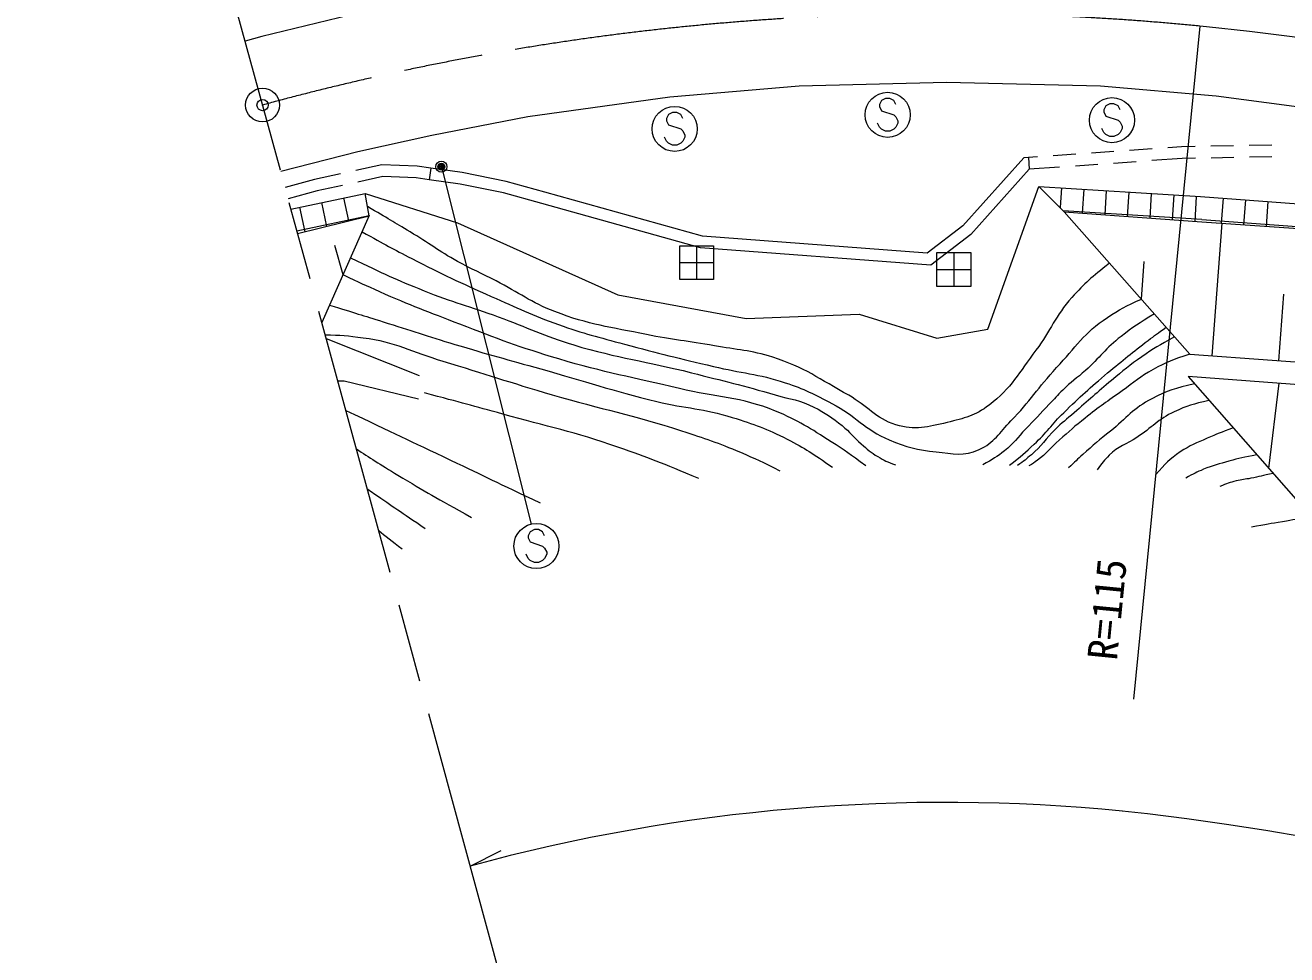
# Model space of a CAD drawing. Units: millimetres, scale not verified. Extents: x 40000 to 680000, y 20000 to 380000.
# Drawn here: x 71205 to 127184, y 262089 to 303330 of the extents above; entities that cross this region are included whole.
import ezdxf
from ezdxf.enums import TextEntityAlignment as Align

# ---------------------------------------------------------------- set-up
doc = ezdxf.new("R2010")
doc.units = ezdxf.units.MM
doc.header["$LTSCALE"] = 1000
doc.header["$PDMODE"] = 32
doc.header["$PDSIZE"] = 500
doc.linetypes.add('CHAIN', pattern=[18.5, 12, -1.5, 3.5, -1.5])
for name, color, linetype, lineweight in [('M-BGD', 7, 'Continuous', 13), ('M-BMK', 2, 'CHAIN', 13), ('M-BMK-ROW', 30, 'Continuous', 13), ('M-BMK-SRVR', 3, 'Continuous', 13), ('M-STR-HTXT', 7, 'Continuous', 13), ('M-STR-STRC', 7, 'Continuous', 13)]:
    doc.layers.add(name, color=color, linetype=linetype, lineweight=lineweight)
doc.styles.add('ＭＳ ゴシック', font='')
doc.styles.get('ＭＳ ゴシック').set_extended_font_data('MS Gothic')

msp = doc.modelspace()

# ---------------------------------------------------------------- linework, layer by layer
at = {"layer": 'M-BGD'}
for p, q in [((121209, 297844), (120211, 297774)), ((122515, 297936), (121907, 297894)), ((123121, 297947), (122515, 297936)), ((124820, 297977), (123820, 297959)), ((126520, 298006), (125520, 297989)), ((116121, 297486), (115513, 297443)), ((115723, 297457), (115759, 296939)), ((117817, 297605), (116820, 297535)), ((119513, 297725), (118515, 297654)), ((120495, 297273), (119498, 297202)), ((122538, 297417), (121194, 297322)), ((123128, 297427), (122538, 297417)), ((124828, 297457), (123828, 297439)), ((126528, 297486), (125528, 297469)), ((85195, 296735), (84041, 296482)), ((87032, 297137), (85878, 296885)), ((88599, 297071), (87032, 297137)), ((89198, 296993), (88599, 297071)), ((89198, 296993), (89127, 296477)), ((117104, 297034), (115759, 296939)), ((118800, 297153), (117802, 297083)), ((84041, 296482), (82737, 296123)), ((85280, 296221), (84165, 295977)), ((87078, 296615), (85963, 296371)), ((88554, 296552), (87078, 296615)), ((89127, 296477), (88554, 296552)), ((84165, 295977), (82874, 295622)), ((82997, 295170), (86286, 295868)), ((85332, 295666), (85549, 294644)), ((83375, 295251), (83605, 294168)), ((84354, 295458), (84577, 294406)), ((117310, 295056), (122876, 288740)), ((83261, 294204), (86469, 294885)), ((86469, 294885), (84371, 290135)), ((123875, 288666), (124312, 294542)), ((85308, 292255), (84945, 293555)), ((120731, 291174), (120855, 292843)), ((126828, 288447), (127048, 291400)), ((88703, 287772), (84567, 289417)), ((122802, 287743), (129398, 280234)), ((126383, 283666), (126851, 287442))]:
    msp.add_line(p, q, dxfattribs=at)
for points in [[(115513, 297443), (112805, 294426), (111224, 293216), (101265, 293971), (94264, 295919), (92546, 296394), (90595, 296789), (89198, 296993)], [(115759, 296939), (113160, 294042), (111383, 292683), (101174, 293456), (94125, 295418), (92425, 295888), (90506, 296276), (89127, 296477)], [(86286, 295868), (90380, 294563), (97505, 291363), (103201, 290322), (108215, 290507), (111657, 289449), (113919, 289847), (116183, 296180)], [(116183, 296180), (117310, 295056), (123415, 294603), (130909, 294086), (137568, 293237), (146791, 291812), (156429, 290091), (165322, 288200), (182647, 283541)], [(116183, 296180), (123358, 295724), (130875, 295165), (137704, 294320), (146711, 292910), (156594, 291178), (165490, 289287), (182829, 284612)], [(83292, 294091), (86472, 294870), (86286, 295868)], [(122876, 288740), (130186, 288197), (136732, 287387), (145566, 286004), (155261, 284305), (163850, 282479), (180420, 278011)], [(181874, 275816), (180874, 276697), (180076, 277068), (163616, 281507), (155071, 283323), (145402, 285017), (136593, 286397), (130087, 287202), (122802, 287743)], [(85076, 287554), (85360, 287546), (88651, 286753)]]:
    msp.add_lwpolyline(points, dxfattribs=at)
for points, knots in [([(119319, 292776), (118510, 292137), (118241, 291902), (117648, 291246), (116909, 290429), (116722, 289795), (116056, 288918), (115300, 287921), (114977, 287234), (113980, 286478), (113351, 286002), (112881, 285890), (112114, 285705), (111248, 285497), (110686, 285337), (109837, 285605), (108918, 285894), (108587, 286442), (107746, 286910), (106458, 287626), (105778, 288156), (104373, 288600), (103390, 288911), (102798, 288926), (101784, 289109), (100611, 289321), (99941, 289366), (98773, 289605), (97168, 289934), (96233, 290035), (94703, 290623), (93632, 291035), (93121, 291461), (92100, 291986), (91433, 292329), (91042, 292488), (90385, 292852), (89541, 293319), (89115, 293659), (88290, 294159), (87554, 294606), (87316, 294746), (86395, 295283)], [0, 0, 0, 0, 1, 1, 1, 2, 2, 2, 3, 3, 3, 4, 4, 4, 5, 5, 5, 6, 6, 6, 7, 7, 7, 8, 8, 8, 9, 9, 9, 10, 10, 10, 11, 11, 11, 12, 12, 12, 13, 13, 13, 14, 14, 14, 14]), ([(86152, 294166), (87202, 293576), (87490, 293424), (88361, 292973), (89714, 292272), (90491, 291917), (91884, 291300), (93041, 290786), (93681, 290472), (94874, 290048), (95995, 289650), (96645, 289491), (97793, 289179), (99327, 288763), (100195, 288560), (101741, 288191), (102984, 287895), (103719, 287871), (104933, 287470), (105773, 287192), (106216, 286954), (107002, 286547), (108045, 286007), (108458, 285390), (109540, 284932), (110315, 284604), (110792, 284496), (111628, 284401), (112369, 284317), (112856, 284193), (113535, 284502), (114211, 284809), (114427, 285243), (114945, 285774), (115794, 286645), (116145, 287246), (116973, 288137), (117815, 289042), (118188, 289686), (119223, 290361), (119783, 290727), (120025, 290872), (120731, 291174)], [0, 0, 0, 0, 1, 1, 1, 2, 2, 2, 3, 3, 3, 4, 4, 4, 5, 5, 5, 6, 6, 6, 7, 7, 7, 8, 8, 8, 9, 9, 9, 10, 10, 10, 11, 11, 11, 12, 12, 12, 13, 13, 13, 14, 14, 14, 14]), ([(85644, 293016), (87170, 292278), (87604, 292066), (88900, 291550), (90167, 291044), (90914, 290859), (92196, 290394), (93508, 289918), (94205, 289543), (95543, 289145), (97554, 288548), (98735, 288425), (100769, 287912), (102227, 287545), (103046, 287347), (104488, 286924), (105162, 286726), (105580, 286710), (106203, 286386), (106721, 286117), (107001, 285935), (107453, 285565), (107807, 285274), (107952, 285051), (108298, 284751), (108571, 284514), (108723, 284374), (109034, 284189), (109326, 284015), (109452, 283964), (109824, 283822)], [0, 0, 0, 0, 1, 1, 1, 2, 2, 2, 3, 3, 3, 4, 4, 4, 5, 5, 5, 6, 6, 6, 7, 7, 7, 8, 8, 8, 9, 9, 9, 10, 10, 10, 10]), ([(108503, 283782), (107798, 284309), (107585, 284454), (106972, 284848), (106045, 285444), (105518, 285785), (104499, 286207), (102919, 286861), (101899, 286808), (100235, 287208), (98139, 287712), (96942, 287910), (94876, 288524), (93134, 289041), (92183, 289413), (90487, 290065), (89092, 290600), (88306, 290891), (86942, 291501), (86300, 291787), (86087, 291881), (85308, 292255)], [0, 0, 0, 0, 1, 1, 1, 2, 2, 2, 3, 3, 3, 4, 4, 4, 5, 5, 5, 6, 6, 6, 7, 7, 7, 7]), ([(84712, 290907), (85869, 290552), (86160, 290462), (87087, 290173), (88333, 289784), (89024, 289546), (90273, 289168), (91754, 288719), (92594, 288502), (94084, 288081), (96093, 287512), (97203, 287132), (99232, 286635), (100528, 286318), (101303, 286335), (102575, 285932), (103553, 285623), (104102, 285430), (105014, 284963), (105839, 284541), (106133, 284344), (107032, 283716)], [0, 0, 0, 0, 1, 1, 1, 2, 2, 2, 3, 3, 3, 4, 4, 4, 5, 5, 5, 6, 6, 6, 7, 7, 7, 7]), ([(121308, 290520), (120600, 290096), (120379, 289952), (119831, 289523), (119159, 288997), (118885, 288585), (118251, 288013), (117865, 287664), (117616, 287505), (117240, 287145), (116995, 286911), (116878, 286760), (116646, 286514), (116235, 286080), (116004, 285837), (115589, 285406), (115230, 285031), (115072, 284774), (114666, 284452), (114312, 284171), (114154, 284080), (113692, 283832)], [0, 0, 0, 0, 1, 1, 1, 2, 2, 2, 3, 3, 3, 4, 4, 4, 5, 5, 5, 6, 6, 6, 7, 7, 7, 7]), ([(84519, 289592), (85183, 289589), (85518, 289553), (86200, 289464), (87627, 289279), (88357, 288842), (89734, 288427), (91632, 287854), (92682, 287492), (94585, 286936), (96823, 286283), (98115, 286049), (100333, 285332), (101364, 284998), (101943, 284808), (102938, 284382), (103633, 284084), (103871, 283975), (104691, 283564)], [0, 0, 0, 0, 1, 1, 1, 2, 2, 2, 3, 3, 3, 4, 4, 4, 5, 5, 5, 6, 6, 6, 6]), ([(114876, 283804), (115410, 284227), (115564, 284358), (115977, 284743), (116525, 285252), (116752, 285616), (117287, 286140), (118020, 286858), (118451, 287240), (119235, 287903), (119924, 288486), (120318, 288803), (121038, 289347), (121344, 289578), (121443, 289654), (121827, 289931)], [0, 0, 0, 0, 1, 1, 1, 2, 2, 2, 3, 3, 3, 4, 4, 4, 5, 5, 5, 5]), ([(122200, 289508), (121503, 289118), (121296, 289002), (120751, 288624), (120205, 288245), (119923, 287999), (119412, 287574), (118749, 287022), (118394, 286694), (117744, 286128), (117415, 285842), (117212, 285702), (116904, 285395), (116478, 284971), (116305, 284668), (115850, 284276), (115620, 284078), (115535, 284004), (115241, 283792)], [0, 0, 0, 0, 1, 1, 1, 2, 2, 2, 3, 3, 3, 4, 4, 4, 5, 5, 5, 6, 6, 6, 6]), ([(122876, 288740), (122114, 288477), (121855, 288391), (121254, 288057), (120685, 287741), (120413, 287487), (119883, 287109), (119233, 286645), (118859, 286397), (118233, 285901), (117773, 285536), (117531, 285312), (117090, 284926), (116700, 284585), (116538, 284327), (116116, 284027), (115970, 283923), (115917, 283882), (115734, 283774)], [0, 0, 0, 0, 1, 1, 1, 2, 2, 2, 3, 3, 3, 4, 4, 4, 5, 5, 5, 6, 6, 6, 6]), ([(123086, 287420), (122225, 287214), (121892, 287119), (121199, 286759), (120391, 286339), (120068, 285897), (119360, 285324), (118873, 284928), (118600, 284706), (118137, 284283), (117886, 284054), (117803, 283979), (117504, 283688)], [0, 0, 0, 0, 1, 1, 1, 2, 2, 2, 3, 3, 3, 4, 4, 4, 4]), ([(101101, 283218), (99417, 283925), (98929, 284112), (97508, 284607), (95547, 285290), (94400, 285521), (92398, 286075), (91045, 286449), (90614, 286567), (88928, 287014)], [0, 0, 0, 0, 1, 1, 1, 2, 2, 2, 3, 3, 3, 3]), ([(123732, 286684), (123025, 286522), (122766, 286447), (122191, 286180), (121479, 285850), (121191, 285474), (120537, 285040), (120060, 284725), (119709, 284655), (119306, 284251), (119076, 284020), (118982, 283915), (118776, 283606)], [0, 0, 0, 0, 1, 1, 1, 2, 2, 2, 3, 3, 3, 4, 4, 4, 4]), ([(85433, 286243), (87590, 285218), (88229, 284914), (90081, 284031), (91634, 283291), (92119, 283059), (94055, 282134)], [0, 0, 0, 0, 1, 1, 1, 2, 2, 2, 2]), ([(124808, 285460), (124254, 285259), (124095, 285200), (123652, 285002), (123173, 284789), (122888, 284691), (122454, 284397), (121973, 284071), (121811, 283881), (121363, 283386)], [0, 0, 0, 0, 1, 1, 1, 2, 2, 2, 3, 3, 3, 3]), ([(85901, 284531), (86468, 284156), (86953, 283850), (87734, 283374), (88994, 282608), (89425, 282367), (91009, 281496)], [0, 0, 0, 0, 1, 1, 1, 2, 2, 2, 2]), ([(125854, 284268), (125264, 284152), (125095, 284120), (124618, 283989), (124172, 283866), (123917, 283807), (123490, 283627), (123175, 283493), (123061, 283438), (122703, 283241)], [0, 0, 0, 0, 1, 1, 1, 2, 2, 2, 3, 3, 3, 3]), ([(126577, 283445), (126102, 283335), (125977, 283303), (125589, 283228), (125335, 283179), (125189, 283174), (124939, 283112), (124647, 283039), (124543, 282994), (124211, 282861)], [0, 0, 0, 0, 1, 1, 1, 2, 2, 2, 3, 3, 3, 3]), ([(86384, 282762), (86474, 282698), (86570, 282632), (86673, 282561), (87560, 281945), (87847, 281751), (88958, 281007)], [0, 0, 0, 0, 1, 1, 1, 2, 2, 2, 2]), ([(128263, 281526), (127645, 281417), (127491, 281390), (126996, 281303), (126456, 281208), (126287, 281178), (125613, 281059)], [0, 0, 0, 0, 1, 1, 1, 2, 2, 2, 2])]:
    msp.add_open_spline(points, degree=3, knots=knots, dxfattribs=at)
msp.add_open_spline([(86890, 280907), (87168, 280688), (87492, 280435), (87930, 280092)], degree=3, dxfattribs=at)
at = {"layer": 'M-BMK'}
msp.add_line((92268, 261201), (71205, 338378), dxfattribs=at)
msp.add_lwpolyline([(159260, 295817), (157405, 296306), (155550, 296795), (153693, 297279), (151836, 297759), (149977, 298233), (148116, 298698), (146252, 299154), (144386, 299599), (142517, 300030), (140644, 300447), (138768, 300847), (136888, 301229), (135004, 301592), (133117, 301933), (131225, 302251), (129329, 302545), (127429, 302812), (125526, 303051), (123619, 303260), (123331, 303289)], dxfattribs=at)
msp.add_arc((112015, 188847), 115000, 84.35266, 105.26549, dxfattribs=at)
at = {"layer": 'M-BMK-ROW'}
for p, q in [((100249, 292049), (100249, 293549)), ((100249, 293549), (101749, 293549)), ((100999, 293549), (100999, 292049)), ((101749, 293549), (101749, 292049)), ((100249, 292799), (101749, 292799)), ((111662, 291739), (111662, 293239)), ((111662, 293239), (113162, 293239)), ((112412, 293239), (112412, 291739)), ((113162, 293239), (113162, 291739)), ((111662, 292489), (113162, 292489)), ((101749, 292049), (100249, 292049)), ((113162, 291739), (111662, 291739))]:
    msp.add_line(p, q, dxfattribs=at)
at = {"layer": 'M-BMK-SRVR'}
msp.add_circle((81736, 299789), 750, dxfattribs=at)
msp.add_point((81736, 299789), dxfattribs=at)
at = {"layer": 'M-STR-HTXT'}
for p, q in [((123331, 303289), (120379, 273434)), ((89670, 297054), (93649, 281196)), ((117181, 296117), (117125, 295240)), ((118179, 296053), (118112, 294997)), ((119177, 295990), (119109, 294923)), ((120175, 295926), (120106, 294849)), ((121173, 295863), (121104, 294775)), ((122171, 295799), (122101, 294701)), ((123169, 295736), (123098, 294627)), ((124355, 295650), (124273, 294544)), ((125352, 295576), (125270, 294475)), ((117256, 295110), (123409, 294719)), ((126349, 295502), (126268, 294406)), ((123409, 294717), (130906, 294160)), ((90952, 266024), (92320, 266709))]:
    msp.add_line(p, q, dxfattribs=at)
msp.add_lwpolyline([(150320, 261978), (148614, 262437), (146907, 262894), (145200, 263348), (143492, 263796), (141781, 264238), (140069, 264671), (138353, 265093), (136635, 265503), (134913, 265898), (133188, 266278), (131459, 266640), (129726, 266982), (127989, 267303), (126248, 267601), (124503, 267874), (122753, 268120), (121000, 268337), (119887, 268459)], dxfattribs=at)
for radius in [150, 120, 90, 60, 30, 20]:
    msp.add_circle((89670, 297054), radius, dxfattribs=at)
msp.add_arc((112015, 188847), 80000, 84.35266, 105.26549, dxfattribs=at)
msp.add_point((89670, 297054), dxfattribs=at)
at = {"layer": 'M-STR-STRC'}
for p, q in [((109383, 300082), (109201, 299991)), ((109565, 300082), (109383, 300082)), ((109747, 299991), (109565, 300082)), ((109201, 299991), (109110, 299809)), ((109110, 299809), (109110, 299718)), ((109110, 299718), (109201, 299536)), ((109201, 299536), (109747, 299354)), ((109837, 299809), (109747, 299991)), ((119153, 299755), (119062, 299573)), ((119062, 299573), (119062, 299482)), ((119335, 299846), (119153, 299755)), ((119517, 299846), (119335, 299846)), ((119699, 299755), (119517, 299846)), ((119789, 299573), (119699, 299755)), ((99750, 299367), (99659, 299185)), ((99659, 299185), (99659, 299094)), ((99659, 299094), (99750, 298912)), ((99932, 299458), (99750, 299367)), ((100114, 299458), (99932, 299458)), ((100295, 299367), (100114, 299458)), ((100386, 299185), (100295, 299367)), ((109110, 298809), (109019, 298991)), ((109747, 299354), (109837, 299264)), ((109837, 299264), (109928, 299082)), ((109928, 298991), (109837, 298809)), ((109928, 299082), (109928, 298991)), ((119062, 299482), (119153, 299301)), ((119153, 299301), (119699, 299119)), ((119699, 299119), (119789, 299028)), ((119789, 299028), (119880, 298846)), ((99750, 298912), (100295, 298730)), ((100295, 298730), (100386, 298639)), ((100386, 298639), (100477, 298458)), ((100477, 298458), (100477, 298367)), ((109201, 298718), (109110, 298809)), ((109383, 298627), (109201, 298718)), ((109565, 298627), (109383, 298627)), ((109747, 298718), (109565, 298627)), ((109837, 298809), (109747, 298718)), ((119062, 298573), (118971, 298755)), ((119153, 298482), (119062, 298573)), ((119335, 298392), (119153, 298482)), ((119517, 298392), (119335, 298392)), ((119699, 298482), (119517, 298392)), ((119789, 298573), (119699, 298482)), ((119880, 298755), (119789, 298573)), ((119880, 298846), (119880, 298755)), ((99659, 298185), (99568, 298367)), ((99750, 298094), (99659, 298185)), ((99932, 298003), (99750, 298094)), ((100114, 298003), (99932, 298003)), ((100295, 298094), (100114, 298003)), ((100386, 298185), (100295, 298094)), ((100477, 298367), (100386, 298185)), ((93616, 280859), (93525, 280677)), ((93525, 280677), (93525, 280586)), ((93525, 280586), (93616, 280404)), ((93797, 280950), (93616, 280859)), ((93979, 280950), (93797, 280950)), ((94161, 280859), (93979, 280950)), ((94252, 280677), (94161, 280859)), ((93616, 280404), (94161, 280222)), ((94161, 280222), (94252, 280131)), ((94252, 280131), (94343, 279950)), ((94343, 279950), (94343, 279859)), ((93525, 279677), (93434, 279859)), ((93616, 279586), (93525, 279677)), ((93797, 279495), (93616, 279586)), ((93979, 279495), (93797, 279495)), ((94161, 279586), (93979, 279495)), ((94252, 279677), (94161, 279586)), ((94343, 279859), (94252, 279677))]:
    msp.add_line(p, q, dxfattribs=at)
for points in [[(125470, 306095), (122026, 306395), (117316, 306699), (112831, 306868), (108274, 306794), (103241, 306512), (97901, 305967), (92531, 305186), (87069, 304129), (81711, 302836), (80963, 302622)], [(261717, 265894), (247165, 269747), (231598, 273867), (217138, 277678), (201419, 281827), (187444, 285536), (172221, 289574), (160797, 292609), (152223, 294792), (144695, 296592), (137681, 298069), (130975, 299267), (124056, 300185), (118915, 300633), (112086, 300792), (105549, 300619), (99808, 300135), (93501, 299267), (89245, 298430)], [(89245, 298430), (85968, 297708), (82541, 296841)]]:
    msp.add_lwpolyline(points, dxfattribs=at)
for centre in [(109474, 299354), (119426, 299119), (100023, 298730), (93888, 280222)]:
    msp.add_circle(centre, 1000, dxfattribs=at)

# ---------------------------------------------------------------- texts
at = {"layer": 'M-STR-HTXT', "style": 'ＭＳ ゴシック'}
msp.add_text('R=115', height=1320, rotation=84.353, dxfattribs=at).set_placement((120039, 275075), align=Align.BOTTOM_LEFT)

doc.saveas('drawing.dxf')
